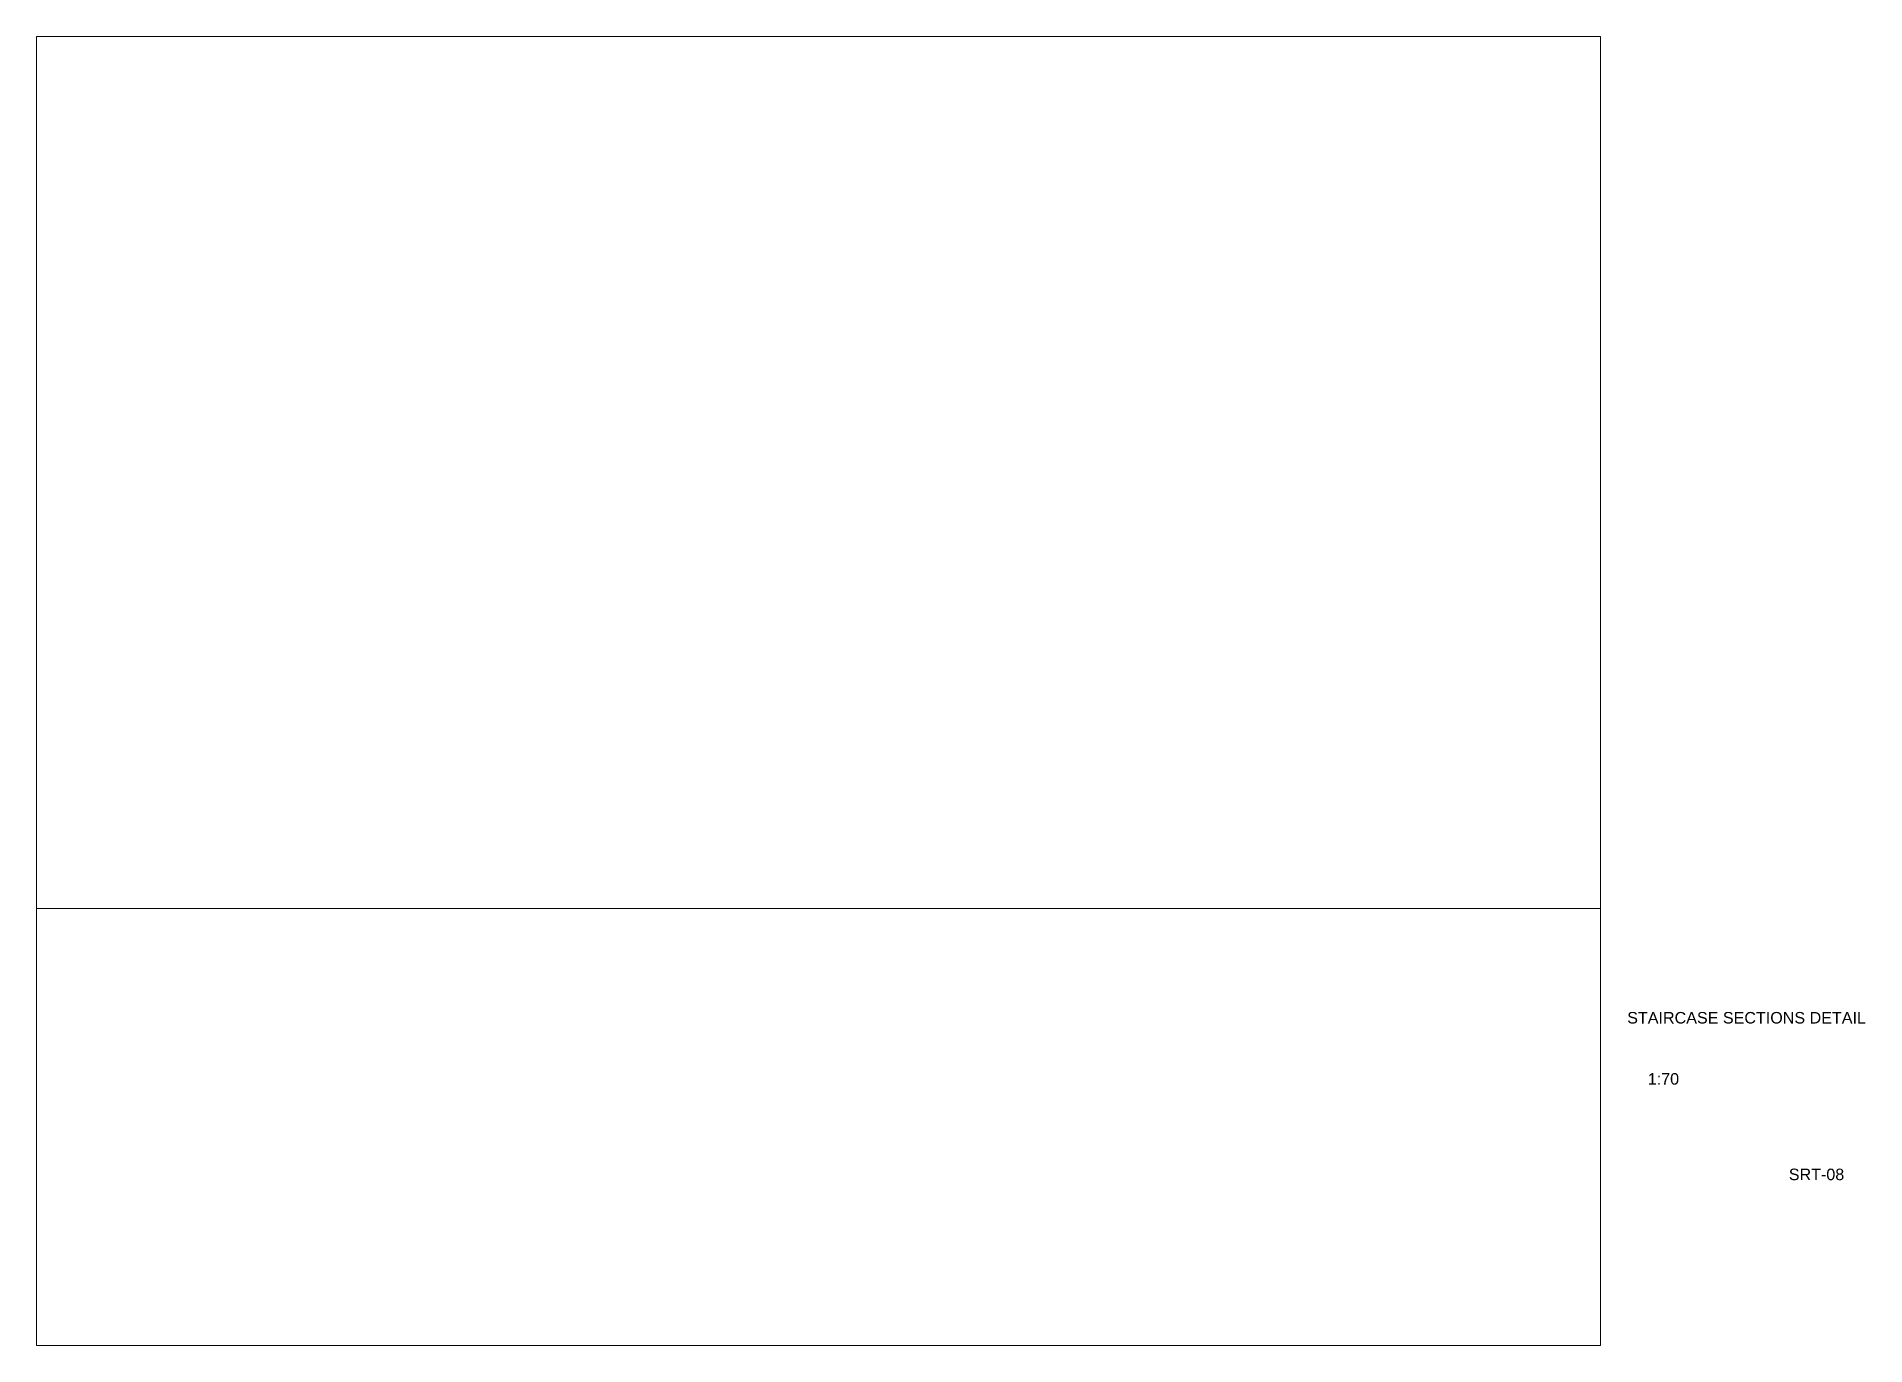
# Paper-space layout 'S8' of a CAD drawing. Header units: millimetres. Extents: x 7 to 404, y 11 to 295.
import ezdxf

# ---------------------------------------------------------------- set-up
doc = ezdxf.new("R2010")
doc.units = ezdxf.units.MM
doc.header["$MEASUREMENT"] = 0
doc.layers.add('G-ANNO-TTLB', color=6, linetype='Continuous', lineweight=9)
doc.styles.add('ARIAL', font='arial.ttf', dxfattribs={"height": 2.2})

psp = doc.layouts.new('S8')

# ---------------------------------------------------------------- texts
at = {"layer": 'G-ANNO-TTLB', "color": 0, "insert": (352.7, 83.18), "char_height": 2.5, "attachment_point": 1, "style": 'ARIAL'}
psp.add_mtext_dynamic_manual_height_columns('STAIRCASE SECTIONS DETAIL ', width=88.1596, gutter_width=14.53, heights=[0], dxfattribs=at)
at = {"layer": 'G-ANNO-TTLB', "color": 0, "char_height": 2.5, "attachment_point": 1, "style": 'ARIAL'}
for s, insert, width in [('1:70', (357.16, 69.91), 88.1596), ('SRT-08', (387.77, 49.17), 14.1097)]:
    psp.add_mtext(s, dxfattribs=dict(at, insert=insert, width=width))

# ---------------------------------------------------------------- viewports
at = {"layer": 'Defpoints'}
psp.add_viewport(center=(177.19, 200.31), size=(339.43, 189.2903), view_center_point=(1201232.5542, -597849.9924), view_height=13250.322867, dxfattribs=at)
psp.add_viewport(center=(177.19, 58.23), size=(339.43, 94.8829), view_center_point=(1236001.706, -598061.2555), view_height=6641.803747, status=3, dxfattribs=at)

doc.saveas('drawing.dxf')
